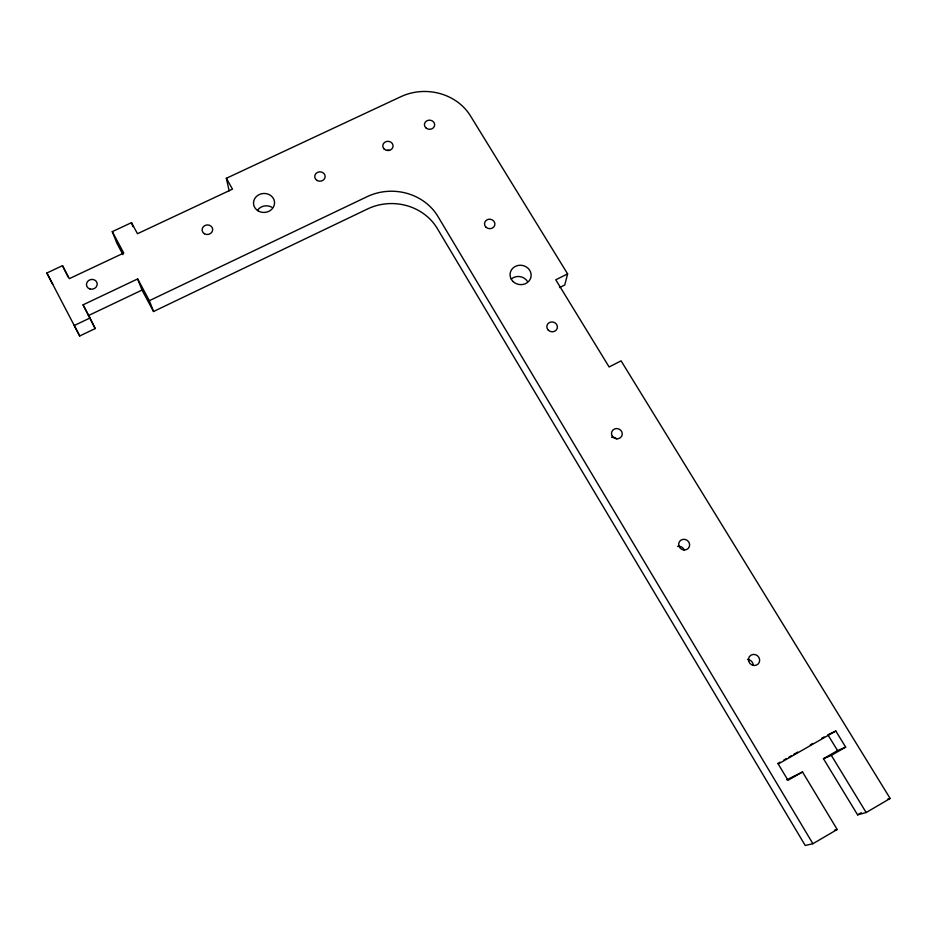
<?xml version="1.0" encoding="UTF-8"?>
<svg xmlns="http://www.w3.org/2000/svg" width="937" height="937" viewBox="0 0 937 937"><rect width="100%" height="100%" fill="white"/><g stroke="black" fill="none" stroke-linecap="round" stroke-linejoin="round"><path stroke-width="1.41" d="M229.155 190.855L226.356 178.288L400.977 96.64A51.523 46.054 4 0 1 470.421 115.825L567.611 273.897L564.753 284.989L559.576 287.577M837.549 750.584L827.886 734.784L835.804 731.012L845.666 747.105L837.549 750.584L823.459 758.701L857.589 814.85L861.302 812.672M95.187 328.582L89.987 318.006L74.246 325.514L79.715 335.973L95.187 328.582L83.065 304.83L137.669 278.921L142.026 290.072L153.527 311.506L367.597 208.939A51.758 47.318 2 0 1 437.251 228.429L805.234 845.49L812.894 843.722L837.198 829.491L802.505 771.959L786.811 779.795M857.589 814.85L866.163 812.52L890.15 798.465L621.079 360.85L609.12 366.976L555.77 279.8L567.611 273.897M802.505 771.959L788.005 780.31L778.237 764.018L835.804 731.012M823.459 758.701L831.33 755.363L845.666 747.105M777.593 763.608L780.111 762.168M783.882 760.001L786.389 758.56M788.907 757.119L791.425 755.679M793.944 754.238L797.715 752.083M810.282 744.868L812.801 743.428M821.597 738.379L824.115 736.939M153.527 311.506L149.358 300.683L367.117 196.676A52.636 48.01 2.1 0 1 437.942 216.47L812.894 843.722M88.371 315.605L142.026 290.072M79.715 335.973L46.85 273.007L62.498 265.663L69.326 278.652L123.754 253.037L112.264 231.638L131.496 222.655L137.481 233.711L232.47 189.145L226.356 178.288M887.585 799.202L890.15 798.465M834.504 830.159L837.198 829.491M831.33 755.363L866.163 812.52M137.669 278.921L149.358 300.683M122.993 254.641L117.008 243.479L112.264 231.638M83.065 304.83L89.987 318.006M46.85 273.007L52.741 284.251M62.498 265.663L68.12 277.012M131.496 222.655L132.96 226.637M677.603 546.412A5.493 5.189 30.7 0 1 684.303 550.324M747.503 659.472A5.657 5.329 42.3 0 1 753.196 665.083M611.662 437.438A5.353 5.025 20 0 1 616.804 438.903M511.274 279.027A10.389 9.534 9.6 0 1 527.543 281.545M257.558 210.157A10.354 9.358 -4.3 0 1 271.847 207.229M386.852 150.318A5.107 4.58 2.2 0 1 389.487 150.412M258.319 211.001A10.53 9.487 -4.2 0 0 274.541 203.294A10.53 9.487 -4.2 0 0 259.256 194.556A10.53 9.487 -4.2 0 0 258.319 211.001M513.125 281.568A10.565 9.675 9.6 0 0 530.775 277.774A10.565 9.675 9.6 0 0 517.95 265.487A10.565 9.675 9.6 0 0 513.125 281.568M384.17 149.077A5.165 4.626 2.2 0 0 392.872 147.296A5.165 4.626 2.2 0 0 386.747 141.417A5.165 4.626 2.2 0 0 384.17 149.077M548.344 330.234A5.329 4.931 12.4 0 0 557.234 328.301A5.329 4.931 12.4 0 0 550.733 322.047A5.329 4.931 12.4 0 0 548.344 330.234M317.139 180.501A5.212 4.697 -1.2 0 0 325.151 176.706A5.212 4.697 -1.2 0 0 317.514 172.373A5.212 4.697 -1.2 0 0 317.139 180.501M204.465 233.781A5.317 4.802 -7.3 0 0 212.699 229.881A5.317 4.802 -7.3 0 0 205.039 225.466A5.317 4.802 -7.3 0 0 204.465 233.781M612.224 436.115A5.446 5.107 19.9 0 0 621.582 436.396A5.446 5.107 19.9 0 0 616.815 428.537A5.446 5.107 19.9 0 0 612.224 436.115M748.71 661.264A5.763 5.423 42 0 0 758.174 664.005A5.763 5.423 42 0 0 755.327 654.612A5.763 5.423 42 0 0 748.71 661.264M485.975 227.187A5.235 4.755 7.4 0 0 494.736 225.349A5.235 4.755 7.4 0 0 488.411 219.305A5.235 4.755 7.4 0 0 485.975 227.187M425.831 127.83A5.142 4.58 4.1 0 0 434.475 126.085A5.142 4.58 4.1 0 0 428.326 120.252A5.142 4.58 4.1 0 0 425.831 127.83M90.011 289.029A5.423 4.896 -13.7 0 0 97.132 283.22A5.423 4.896 -13.7 0 0 88.336 280.725A5.423 4.896 -13.7 0 0 90.011 289.029M678.856 545.873A5.587 5.271 30.5 0 0 688.133 548.52A5.587 5.271 30.5 0 0 685.451 539.501A5.587 5.271 30.5 0 0 678.856 545.873"/></g></svg>
